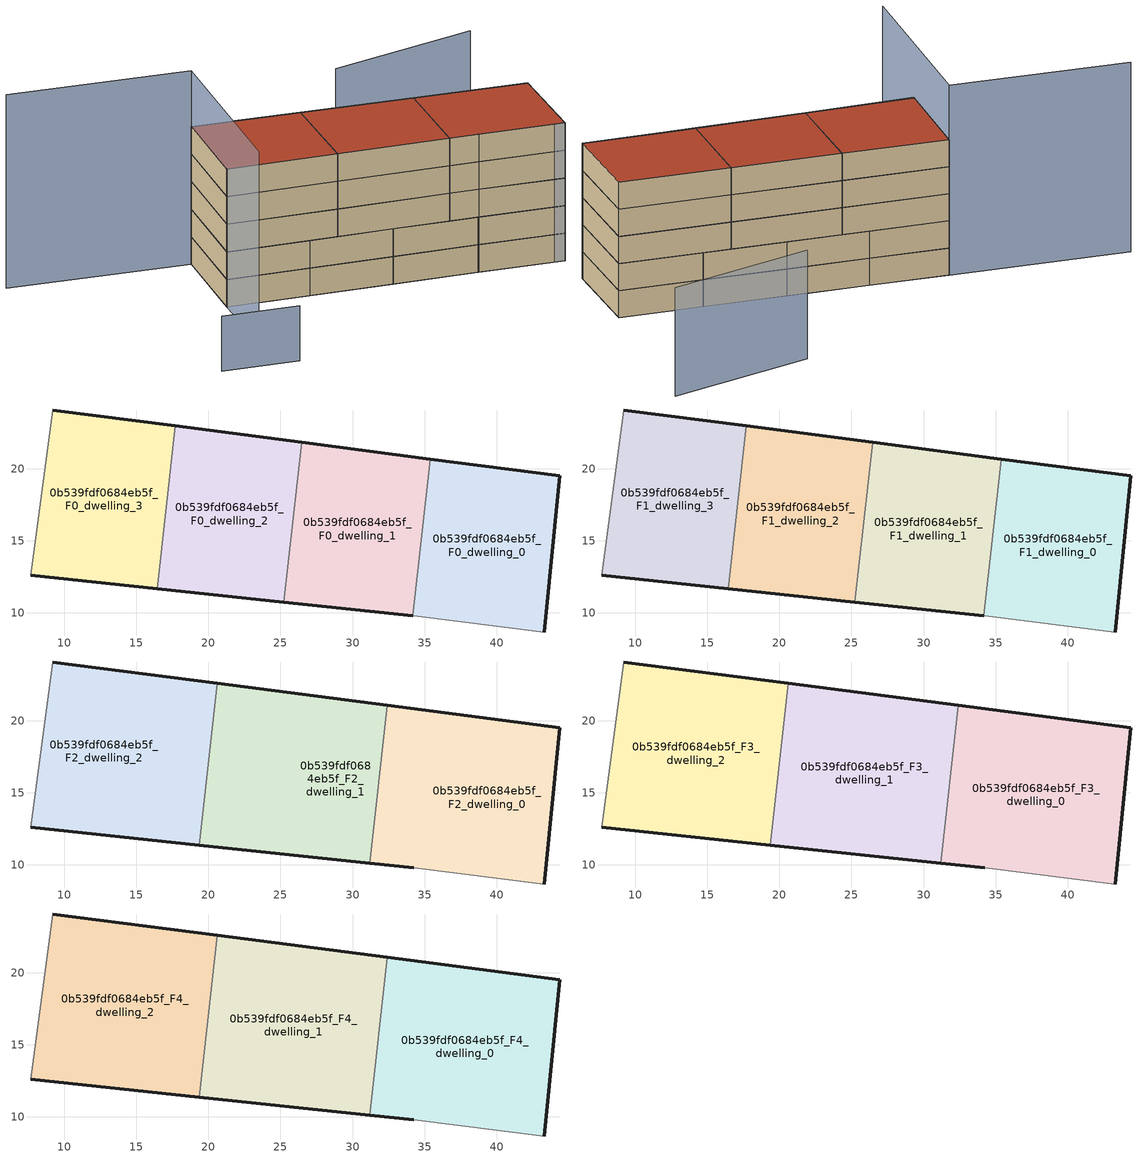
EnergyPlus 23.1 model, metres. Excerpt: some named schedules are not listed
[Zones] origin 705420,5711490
0b539fdf0684eb5f_F0_dwelling_0
 floor ground (EU_floor_Construction): 43.28,8.68 44.34,19.51 35.39,20.67 34.18,9.8 34.24,9.79 z0
 wall outside (EU_wall_Construction): 35.39,20.67 44.34,19.51 43.28,8.68 z0:3
 wall adiabatic (EU_wall_Construction): 43.28,8.68 34.24,9.79 34.18,9.8 z0:3
 wall to 0b539fdf0684eb5f_F0_dwelling_1 (EU_wall_Construction): 34.18,9.8 35.39,20.67 z0:3
0b539fdf0684eb5f_F0_dwelling_1
 floor ground (EU_floor_Construction): 34.18,9.8 35.39,20.67 26.46,21.82 25.24,10.75 z0
 wall outside (EU_wall_Construction): 26.46,21.82 35.39,20.67 / 34.18,9.8 25.24,10.75 z0:3
 wall to 0b539fdf0684eb5f_F0_dwelling_2 (EU_wall_Construction): 25.24,10.75 26.46,21.82 z0:3
0b539fdf0684eb5f_F0_dwelling_2
 floor ground (EU_floor_Construction): 25.24,10.75 26.46,21.82 17.7,22.96 16.45,11.69 z0
 wall outside (EU_wall_Construction): 25.24,10.75 16.45,11.69 / 17.7,22.96 26.46,21.82 z0:3
 wall to 0b539fdf0684eb5f_F0_dwelling_3 (EU_wall_Construction): 16.45,11.69 17.7,22.96 z0:3
0b539fdf0684eb5f_F0_dwelling_3
 floor ground (EU_floor_Construction): 16.45,11.69 17.7,22.96 9.22,24.07 7.7,12.63 z0
 wall outside (EU_wall_Construction): 9.22,24.07 17.7,22.96 / 16.45,11.69 7.7,12.63 z0:3
 wall adiabatic (EU_wall_Construction): 7.7,12.63 9.22,24.07 z0:3
0b539fdf0684eb5f_F1_dwelling_0
 floor to 0b539fdf0684eb5f_F0_dwelling_0 (EU_floor_Construction): 43.28,8.68 44.34,19.51 35.39,20.67 34.18,9.8 34.24,9.79 z3
 wall outside (EU_wall_Construction): 35.39,20.67 44.34,19.51 43.28,8.68 z3:6
 wall adiabatic (EU_wall_Construction): 43.28,8.68 34.24,9.79 34.18,9.8 z3:6
 wall to 0b539fdf0684eb5f_F1_dwelling_1 (EU_wall_Construction): 34.18,9.8 35.39,20.67 z3:6
0b539fdf0684eb5f_F1_dwelling_1
 floor to 0b539fdf0684eb5f_F0_dwelling_1 (EU_floor_Construction): 34.18,9.8 35.39,20.67 26.46,21.82 25.24,10.75 z3
 wall outside (EU_wall_Construction): 26.46,21.82 35.39,20.67 / 34.18,9.8 25.24,10.75 z3:6
 wall to 0b539fdf0684eb5f_F1_dwelling_2 (EU_wall_Construction): 25.24,10.75 26.46,21.82 z3:6
0b539fdf0684eb5f_F1_dwelling_2
 floor to 0b539fdf0684eb5f_F0_dwelling_2 (EU_floor_Construction): 25.24,10.75 26.46,21.82 17.7,22.96 16.45,11.69 z3
 wall outside (EU_wall_Construction): 25.24,10.75 16.45,11.69 / 17.7,22.96 26.46,21.82 z3:6
 wall to 0b539fdf0684eb5f_F1_dwelling_3 (EU_wall_Construction): 16.45,11.69 17.7,22.96 z3:6
 ceiling adiabatic (EU_roof_Construction): 26.46,21.82 25.24,10.75 19.36,11.38 20.61,22.58 z6
0b539fdf0684eb5f_F1_dwelling_3
 floor to 0b539fdf0684eb5f_F0_dwelling_3 (EU_floor_Construction): 16.45,11.69 17.7,22.96 9.22,24.07 7.7,12.63 z3
 wall outside (EU_wall_Construction): 9.22,24.07 17.7,22.96 / 16.45,11.69 7.7,12.63 z3:6
 wall adiabatic (EU_wall_Construction): 7.7,12.63 9.22,24.07 z3:6
0b539fdf0684eb5f_F2_dwelling_0
 floor to 0b539fdf0684eb5f_F1_dwelling_0 (EU_floor_Construction): 43.28,8.68 44.34,19.51 35.39,20.67 34.18,9.8 34.24,9.79 z6
 floor to 0b539fdf0684eb5f_F1_dwelling_1 (EU_floor_Construction): 34.18,9.8 35.39,20.67 32.4,21.06 31.18,10.12 z6
 wall outside (EU_wall_Construction): 34.24,9.79 31.18,10.12 / 32.4,21.06 44.34,19.51 43.28,8.68 z6:9
 wall to 0b539fdf0684eb5f_F2_dwelling_1 (EU_wall_Construction): 31.18,10.12 32.4,21.06 z6:9
 wall adiabatic (EU_wall_Construction): 43.28,8.68 34.24,9.79 z6:9
0b539fdf0684eb5f_F2_dwelling_1
 floor outside (EU_floor_Construction): 32.4,21.06 22.25,22.37 26.46,21.82 z6
 floor to 0b539fdf0684eb5f_F1_dwelling_1 (EU_floor_Construction): 31.18,10.12 32.4,21.06 26.46,21.82 25.24,10.75 z6
 floor adiabatic (EU_floor_Construction): 25.24,10.75 26.46,21.82 20.61,22.58 19.36,11.38 z6
 wall outside (EU_wall_Construction): 31.18,10.12 19.36,11.38 / 20.61,22.58 32.4,21.06 z6:9
 wall to 0b539fdf0684eb5f_F2_dwelling_2 (EU_wall_Construction): 19.36,11.38 20.61,22.58 z6:9
0b539fdf0684eb5f_F2_dwelling_2
 floor to 0b539fdf0684eb5f_F1_dwelling_3 (EU_floor_Construction): 16.45,11.69 17.7,22.96 9.22,24.07 7.7,12.63 z6
 floor to 0b539fdf0684eb5f_F1_dwelling_2 (EU_floor_Construction): 19.36,11.38 20.61,22.58 17.7,22.96 16.45,11.69 z6
 wall outside (EU_wall_Construction): 9.22,24.07 20.61,22.58 / 19.36,11.38 7.7,12.63 z6:9
 wall adiabatic (EU_wall_Construction): 7.7,12.63 9.22,24.07 z6:9
0b539fdf0684eb5f_F3_dwelling_0
 floor to 0b539fdf0684eb5f_F2_dwelling_0 (EU_floor_Construction): 43.28,8.68 44.34,19.51 32.4,21.06 31.18,10.12 34.24,9.79 z9
 wall outside (EU_wall_Construction): 34.24,9.79 31.18,10.12 / 32.4,21.06 44.34,19.51 43.28,8.68 z9:12
 wall to 0b539fdf0684eb5f_F3_dwelling_1 (EU_wall_Construction): 31.18,10.12 32.4,21.06 z9:12
 wall adiabatic (EU_wall_Construction): 43.28,8.68 34.24,9.79 z9:12
0b539fdf0684eb5f_F3_dwelling_1
 floor to 0b539fdf0684eb5f_F2_dwelling_1 (EU_floor_Construction): 31.18,10.12 32.4,21.06 20.61,22.58 19.36,11.38 z9
 wall outside (EU_wall_Construction): 31.18,10.12 19.36,11.38 / 20.61,22.58 32.4,21.06 z9:12
 wall to 0b539fdf0684eb5f_F3_dwelling_2 (EU_wall_Construction): 19.36,11.38 20.61,22.58 z9:12
0b539fdf0684eb5f_F3_dwelling_2
 floor to 0b539fdf0684eb5f_F2_dwelling_2 (EU_floor_Construction): 19.36,11.38 20.61,22.58 9.22,24.07 7.7,12.63 z9
 wall outside (EU_wall_Construction): 9.22,24.07 20.61,22.58 / 19.36,11.38 7.7,12.63 z9:12
 wall adiabatic (EU_wall_Construction): 7.7,12.63 9.22,24.07 z9:12
0b539fdf0684eb5f_F4_dwelling_0
 floor to 0b539fdf0684eb5f_F3_dwelling_0 (EU_floor_Construction): 43.28,8.68 44.34,19.51 32.4,21.06 31.18,10.12 34.24,9.79 z12
 wall outside (EU_wall_Construction): 34.24,9.79 31.18,10.12 / 32.4,21.06 44.34,19.51 43.28,8.68 z12:15
 wall to 0b539fdf0684eb5f_F4_dwelling_1 (EU_wall_Construction): 31.18,10.12 32.4,21.06 z12:15
 wall adiabatic (EU_wall_Construction): 43.28,8.68 34.24,9.79 z12:15
 roof outside (EU_roof_Construction): 44.34,19.51 43.28,8.68 34.24,9.79 31.18,10.12 32.4,21.06 z15
0b539fdf0684eb5f_F4_dwelling_1
 floor to 0b539fdf0684eb5f_F3_dwelling_1 (EU_floor_Construction): 31.18,10.12 32.4,21.06 20.61,22.58 19.36,11.38 z12
 wall outside (EU_wall_Construction): 31.18,10.12 19.36,11.38 / 20.61,22.58 32.4,21.06 z12:15
 wall to 0b539fdf0684eb5f_F4_dwelling_2 (EU_wall_Construction): 19.36,11.38 20.61,22.58 z12:15
 roof outside (EU_roof_Construction): 32.4,21.06 31.18,10.12 19.36,11.38 20.61,22.58 z15
0b539fdf0684eb5f_F4_dwelling_2
 floor to 0b539fdf0684eb5f_F3_dwelling_2 (EU_floor_Construction): 19.36,11.38 20.61,22.58 9.22,24.07 7.7,12.63 z12
 wall outside (EU_wall_Construction): 9.22,24.07 20.61,22.58 / 19.36,11.38 7.7,12.63 z12:15
 wall adiabatic (EU_wall_Construction): 7.7,12.63 9.22,24.07 z12:15
 roof outside (EU_roof_Construction): 20.61,22.58 19.36,11.38 7.7,12.63 9.22,24.07 z15
shading: 34.23,9.8 43.28,8.68 z0:15; 47.94,40.31 31.65,37.42 z0:12; 0.17,-1.85 8.34,-2.83 z0:6; -10.08,26.62 9.22,24.07 / 9.22,24.07 6.37,2.53 z0:21
[Building]
EU S2 Campaign: North Axis=0; Terrain=City; Solar Distribution=FullExterior
[Site:Location]
London: Latitude=51.5; Longitude=-0.5; Time Zone=0; Elevation=25
[SizingPeriod:WeatherFileDays]
AnnualSizingPeriod: Begin Month=1; Begin Day of Month=1; End Month=12; End Day of Month=31; Day of Week for Start Day=Monday; Use Weather File Daylight Saving Period=No; Use Weather File Rain and Snow Indicators=No
[MATERIAL]
EU_InternalMass_Material: Roughness=MediumRough; Thickness=0.1; Conductivity=1; Density=1800; Specific Heat=900; Thermal Absorptance=0.9; Solar Absorptance=0.7; Visible Absorptance=0.7
[MATERIAL:NOMASS] Roughness=MediumRough; Thermal Absorptance=0.9; Solar Absorptance=0.7; Visible Absorptance=0.7
Name | Thermal Resistance
EU_wall_NoMass | 1.04674
EU_roof_NoMass | 4.32442
EU_floor_NoMass | 2.04616
[CONSTRUCTION]
EU_wall_Construction: EU_wall_NoMass
EU_roof_Construction: EU_roof_NoMass
EU_floor_Construction: EU_floor_NoMass
EU_InternalMass_Construction: EU_InternalMass_Material
[ZONE] Type=1; Multiplier=1; Ceiling Height=autocalculate; Floor Area=autocalculate; Part of Total Floor Area=Yes
Name | Volume
0b539fdf0684eb5f_F0_dwelling_0; 0b539fdf0684eb5f_F1_dwelling_0 | 297.825
0b539fdf0684eb5f_F2_dwelling_0; 0b539fdf0684eb5f_F3_dwelling_0; 0b539fdf0684eb5f_F4_dwelling_0; 0b539fdf0684eb5f_F2_dwelling_2; 0b539fdf0684eb5f_F3_dwelling_2; 0b539fdf0684eb5f_F4_dwelling_2 | 397.094
0b539fdf0684eb5f_F0_dwelling_1; 0b539fdf0684eb5f_F1_dwelling_1 | 297.824
0b539fdf0684eb5f_F2_dwelling_1; 0b539fdf0684eb5f_F3_dwelling_1; 0b539fdf0684eb5f_F4_dwelling_1 | 397.134
0b539fdf0684eb5f_F0_dwelling_2; 0b539fdf0684eb5f_F1_dwelling_2 | 297.841
0b539fdf0684eb5f_F0_dwelling_3; 0b539fdf0684eb5f_F1_dwelling_3 | 297.814
[INTERNALMASS] Construction=EU_InternalMass_Construction
Name | Zone or ZoneList | Surface Area
0b539fdf0684eb5f_F0_dwelling_0_EU_InternalMass | 0b539fdf0684eb5f_F0_dwelling_0 | 99.2746
0b539fdf0684eb5f_F0_dwelling_1_EU_InternalMass | 0b539fdf0684eb5f_F0_dwelling_1 | 99.2748
0b539fdf0684eb5f_F0_dwelling_2_EU_InternalMass | 0b539fdf0684eb5f_F0_dwelling_2 | 99.272
0b539fdf0684eb5f_F0_dwelling_3_EU_InternalMass | 0b539fdf0684eb5f_F0_dwelling_3 | 99.2713
0b539fdf0684eb5f_F1_dwelling_0_EU_InternalMass | 0b539fdf0684eb5f_F1_dwelling_0 | 99.2746
0b539fdf0684eb5f_F1_dwelling_1_EU_InternalMass | 0b539fdf0684eb5f_F1_dwelling_1 | 99.2748
0b539fdf0684eb5f_F1_dwelling_2_EU_InternalMass | 0b539fdf0684eb5f_F1_dwelling_2 | 99.272
0b539fdf0684eb5f_F1_dwelling_3_EU_InternalMass | 0b539fdf0684eb5f_F1_dwelling_3 | 99.2713
0b539fdf0684eb5f_F2_dwelling_0_EU_InternalMass | 0b539fdf0684eb5f_F2_dwelling_0 | 132.365
0b539fdf0684eb5f_F2_dwelling_1_EU_InternalMass | 0b539fdf0684eb5f_F2_dwelling_1 | 132.359
0b539fdf0684eb5f_F2_dwelling_2_EU_InternalMass | 0b539fdf0684eb5f_F2_dwelling_2 | 132.365
0b539fdf0684eb5f_F3_dwelling_0_EU_InternalMass | 0b539fdf0684eb5f_F3_dwelling_0 | 132.365
0b539fdf0684eb5f_F3_dwelling_1_EU_InternalMass | 0b539fdf0684eb5f_F3_dwelling_1 | 132.359
0b539fdf0684eb5f_F3_dwelling_2_EU_InternalMass | 0b539fdf0684eb5f_F3_dwelling_2 | 132.365
0b539fdf0684eb5f_F4_dwelling_0_EU_InternalMass | 0b539fdf0684eb5f_F4_dwelling_0 | 132.365
0b539fdf0684eb5f_F4_dwelling_1_EU_InternalMass | 0b539fdf0684eb5f_F4_dwelling_1 | 132.359
0b539fdf0684eb5f_F4_dwelling_2_EU_InternalMass | 0b539fdf0684eb5f_F4_dwelling_2 | 132.365
[OTHEREQUIPMENT] Fuel Type=Electricity; Design Level Calculation Method=Watts/Area; Power per Zone Floor Area=1; Fraction Latent=0; Fraction Radiant=0; Fraction Lost=0; Carbon Dioxide Generation Rate=0; EndUse Subcategory=EU_Step8_InternalGains
Name | Zone or ZoneList or Space or SpaceList | Schedule
EU_Step8_InternalGain_0b539fdf0684eb5f_F0_dwelling_0_f000 | 0b539fdf0684eb5f_F0_dwelling_0 | EU_Step8_GainSchedule_0b539fdf0684eb5f_F0_dwelling_0_f000
EU_Step8_InternalGain_0b539fdf0684eb5f_F0_dwelling_1_f000 | 0b539fdf0684eb5f_F0_dwelling_1 | EU_Step8_GainSchedule_0b539fdf0684eb5f_F0_dwelling_1_f000
EU_Step8_InternalGain_0b539fdf0684eb5f_F0_dwelling_2_f000 | 0b539fdf0684eb5f_F0_dwelling_2 | EU_Step8_GainSchedule_0b539fdf0684eb5f_F0_dwelling_2_f000
EU_Step8_InternalGain_0b539fdf0684eb5f_F0_dwelling_3_f000 | 0b539fdf0684eb5f_F0_dwelling_3 | EU_Step8_GainSchedule_0b539fdf0684eb5f_F0_dwelling_3_f000
EU_Step8_InternalGain_0b539fdf0684eb5f_F1_dwelling_0_f000 | 0b539fdf0684eb5f_F1_dwelling_0 | EU_Step8_GainSchedule_0b539fdf0684eb5f_F1_dwelling_0_f000
EU_Step8_InternalGain_0b539fdf0684eb5f_F1_dwelling_1_f000 | 0b539fdf0684eb5f_F1_dwelling_1 | EU_Step8_GainSchedule_0b539fdf0684eb5f_F1_dwelling_1_f000
EU_Step8_InternalGain_0b539fdf0684eb5f_F1_dwelling_2_f000 | 0b539fdf0684eb5f_F1_dwelling_2 | EU_Step8_GainSchedule_0b539fdf0684eb5f_F1_dwelling_2_f000
EU_Step8_InternalGain_0b539fdf0684eb5f_F1_dwelling_3_f000 | 0b539fdf0684eb5f_F1_dwelling_3 | EU_Step8_GainSchedule_0b539fdf0684eb5f_F1_dwelling_3_f000
EU_Step8_InternalGain_0b539fdf0684eb5f_F2_dwelling_0_f000 | 0b539fdf0684eb5f_F2_dwelling_0 | EU_Step8_GainSchedule_0b539fdf0684eb5f_F2_dwelling_0_f000
EU_Step8_InternalGain_0b539fdf0684eb5f_F2_dwelling_1_f000 | 0b539fdf0684eb5f_F2_dwelling_1 | EU_Step8_GainSchedule_0b539fdf0684eb5f_F2_dwelling_1_f000
EU_Step8_InternalGain_0b539fdf0684eb5f_F2_dwelling_2_f000 | 0b539fdf0684eb5f_F2_dwelling_2 | EU_Step8_GainSchedule_0b539fdf0684eb5f_F2_dwelling_2_f000
EU_Step8_InternalGain_0b539fdf0684eb5f_F3_dwelling_0_f000 | 0b539fdf0684eb5f_F3_dwelling_0 | EU_Step8_GainSchedule_0b539fdf0684eb5f_F3_dwelling_0_f000
EU_Step8_InternalGain_0b539fdf0684eb5f_F3_dwelling_1_f000 | 0b539fdf0684eb5f_F3_dwelling_1 | EU_Step8_GainSchedule_0b539fdf0684eb5f_F3_dwelling_1_f000
EU_Step8_InternalGain_0b539fdf0684eb5f_F3_dwelling_2_f000 | 0b539fdf0684eb5f_F3_dwelling_2 | EU_Step8_GainSchedule_0b539fdf0684eb5f_F3_dwelling_2_f000
EU_Step8_InternalGain_0b539fdf0684eb5f_F4_dwelling_0_f000 | 0b539fdf0684eb5f_F4_dwelling_0 | EU_Step8_GainSchedule_0b539fdf0684eb5f_F4_dwelling_0_f000
EU_Step8_InternalGain_0b539fdf0684eb5f_F4_dwelling_1_f000 | 0b539fdf0684eb5f_F4_dwelling_1 | EU_Step8_GainSchedule_0b539fdf0684eb5f_F4_dwelling_1_f000
EU_Step8_InternalGain_0b539fdf0684eb5f_F4_dwelling_2_f000 | 0b539fdf0684eb5f_F4_dwelling_2 | EU_Step8_GainSchedule_0b539fdf0684eb5f_F4_dwelling_2_f000
[ZONEVENTILATION:DESIGNFLOWRATE] Schedule=EU_AlwaysOn; Design Flow Rate Calculation Method=AirChanges/Hour; Air Changes per Hour=0.488719; Ventilation Type=Natural; Fan Pressure Rise=0; Fan Total Efficiency=1; Constant Term Coefficient=1; Temperature Term Coefficient=0; Velocity Term Coefficient=0; Velocity Squared Term Coefficient=0; Minimum Indoor Temperature=-100; Maximum Indoor Temperature=100; Delta Temperature=-100; Minimum Outdoor Temperature=-100; Maximum Outdoor Temperature=100; Maximum Wind Speed=40
Name | Zone or ZoneList or Space or SpaceList
EU_ConstantAir_0b539fdf0684eb5f_F0_dwelling_0 | 0b539fdf0684eb5f_F0_dwelling_0
EU_ConstantAir_0b539fdf0684eb5f_F0_dwelling_1 | 0b539fdf0684eb5f_F0_dwelling_1
EU_ConstantAir_0b539fdf0684eb5f_F0_dwelling_2 | 0b539fdf0684eb5f_F0_dwelling_2
EU_ConstantAir_0b539fdf0684eb5f_F0_dwelling_3 | 0b539fdf0684eb5f_F0_dwelling_3
EU_ConstantAir_0b539fdf0684eb5f_F1_dwelling_0 | 0b539fdf0684eb5f_F1_dwelling_0
EU_ConstantAir_0b539fdf0684eb5f_F1_dwelling_1 | 0b539fdf0684eb5f_F1_dwelling_1
EU_ConstantAir_0b539fdf0684eb5f_F1_dwelling_2 | 0b539fdf0684eb5f_F1_dwelling_2
EU_ConstantAir_0b539fdf0684eb5f_F1_dwelling_3 | 0b539fdf0684eb5f_F1_dwelling_3
EU_ConstantAir_0b539fdf0684eb5f_F2_dwelling_0 | 0b539fdf0684eb5f_F2_dwelling_0
EU_ConstantAir_0b539fdf0684eb5f_F2_dwelling_1 | 0b539fdf0684eb5f_F2_dwelling_1
EU_ConstantAir_0b539fdf0684eb5f_F2_dwelling_2 | 0b539fdf0684eb5f_F2_dwelling_2
EU_ConstantAir_0b539fdf0684eb5f_F3_dwelling_0 | 0b539fdf0684eb5f_F3_dwelling_0
EU_ConstantAir_0b539fdf0684eb5f_F3_dwelling_1 | 0b539fdf0684eb5f_F3_dwelling_1
EU_ConstantAir_0b539fdf0684eb5f_F3_dwelling_2 | 0b539fdf0684eb5f_F3_dwelling_2
EU_ConstantAir_0b539fdf0684eb5f_F4_dwelling_0 | 0b539fdf0684eb5f_F4_dwelling_0
EU_ConstantAir_0b539fdf0684eb5f_F4_dwelling_1 | 0b539fdf0684eb5f_F4_dwelling_1
EU_ConstantAir_0b539fdf0684eb5f_F4_dwelling_2 | 0b539fdf0684eb5f_F4_dwelling_2
[HVACTEMPLATE:THERMOSTAT] Constant Heating Setpoint=20; Constant Cooling Setpoint=50
EU_HeatOnly_0b539fdf0684eb5f_F0_dwelling_0; EU_HeatOnly_0b539fdf0684eb5f_F0_dwelling_1; EU_HeatOnly_0b539fdf0684eb5f_F0_dwelling_2; EU_HeatOnly_0b539fdf0684eb5f_F0_dwelling_3; EU_HeatOnly_0b539fdf0684eb5f_F1_dwelling_0; EU_HeatOnly_0b539fdf0684eb5f_F1_dwelling_1; EU_HeatOnly_0b539fdf0684eb5f_F1_dwelling_2; EU_HeatOnly_0b539fdf0684eb5f_F1_dwelling_3; EU_HeatOnly_0b539fdf0684eb5f_F2_dwelling_0; EU_HeatOnly_0b539fdf0684eb5f_F2_dwelling_1; EU_HeatOnly_0b539fdf0684eb5f_F2_dwelling_2; EU_HeatOnly_0b539fdf0684eb5f_F3_dwelling_0; EU_HeatOnly_0b539fdf0684eb5f_F3_dwelling_1; EU_HeatOnly_0b539fdf0684eb5f_F3_dwelling_2; EU_HeatOnly_0b539fdf0684eb5f_F4_dwelling_0; EU_HeatOnly_0b539fdf0684eb5f_F4_dwelling_1; EU_HeatOnly_0b539fdf0684eb5f_F4_dwelling_2
[HVACTEMPLATE:ZONE:IDEALLOADSAIRSYSTEM] System Availability Schedule=EU_AlwaysOn; Maximum Heating Supply Air Temperature=50; Minimum Cooling Supply Air Temperature=13; Maximum Heating Supply Air Humidity Ratio=0.0156; Minimum Cooling Supply Air Humidity Ratio=0.0077; Heating Limit=NoLimit; Cooling Limit=NoLimit; Heating Availability Schedule=EU_AlwaysOn; Cooling Availability Schedule=EU_CoolingOff; Dehumidification Control Type=ConstantSensibleHeatRatio; Cooling Sensible Heat Ratio=0.7; Dehumidification Setpoint=60; Humidification Control Type=None; Humidification Setpoint=30; Outdoor Air Method=None; Outdoor Air Flow Rate per Person=0.00944; Outdoor Air Flow Rate per Zone Floor Area=0; Outdoor Air Flow Rate per Zone=0; Demand Controlled Ventilation Type=None; Outdoor Air Economizer Type=NoEconomizer; Heat Recovery Type=None; Sensible Heat Recovery Effectiveness=0.7; Latent Heat Recovery Effectiveness=0.65
Name | Template Thermostat
0b539fdf0684eb5f_F0_dwelling_0 | EU_HeatOnly_0b539fdf0684eb5f_F0_dwelling_0
0b539fdf0684eb5f_F0_dwelling_1 | EU_HeatOnly_0b539fdf0684eb5f_F0_dwelling_1
0b539fdf0684eb5f_F0_dwelling_2 | EU_HeatOnly_0b539fdf0684eb5f_F0_dwelling_2
0b539fdf0684eb5f_F0_dwelling_3 | EU_HeatOnly_0b539fdf0684eb5f_F0_dwelling_3
0b539fdf0684eb5f_F1_dwelling_0 | EU_HeatOnly_0b539fdf0684eb5f_F1_dwelling_0
0b539fdf0684eb5f_F1_dwelling_1 | EU_HeatOnly_0b539fdf0684eb5f_F1_dwelling_1
0b539fdf0684eb5f_F1_dwelling_2 | EU_HeatOnly_0b539fdf0684eb5f_F1_dwelling_2
0b539fdf0684eb5f_F1_dwelling_3 | EU_HeatOnly_0b539fdf0684eb5f_F1_dwelling_3
0b539fdf0684eb5f_F2_dwelling_0 | EU_HeatOnly_0b539fdf0684eb5f_F2_dwelling_0
0b539fdf0684eb5f_F2_dwelling_1 | EU_HeatOnly_0b539fdf0684eb5f_F2_dwelling_1
0b539fdf0684eb5f_F2_dwelling_2 | EU_HeatOnly_0b539fdf0684eb5f_F2_dwelling_2
0b539fdf0684eb5f_F3_dwelling_0 | EU_HeatOnly_0b539fdf0684eb5f_F3_dwelling_0
0b539fdf0684eb5f_F3_dwelling_1 | EU_HeatOnly_0b539fdf0684eb5f_F3_dwelling_1
0b539fdf0684eb5f_F3_dwelling_2 | EU_HeatOnly_0b539fdf0684eb5f_F3_dwelling_2
0b539fdf0684eb5f_F4_dwelling_0 | EU_HeatOnly_0b539fdf0684eb5f_F4_dwelling_0
0b539fdf0684eb5f_F4_dwelling_1 | EU_HeatOnly_0b539fdf0684eb5f_F4_dwelling_1
